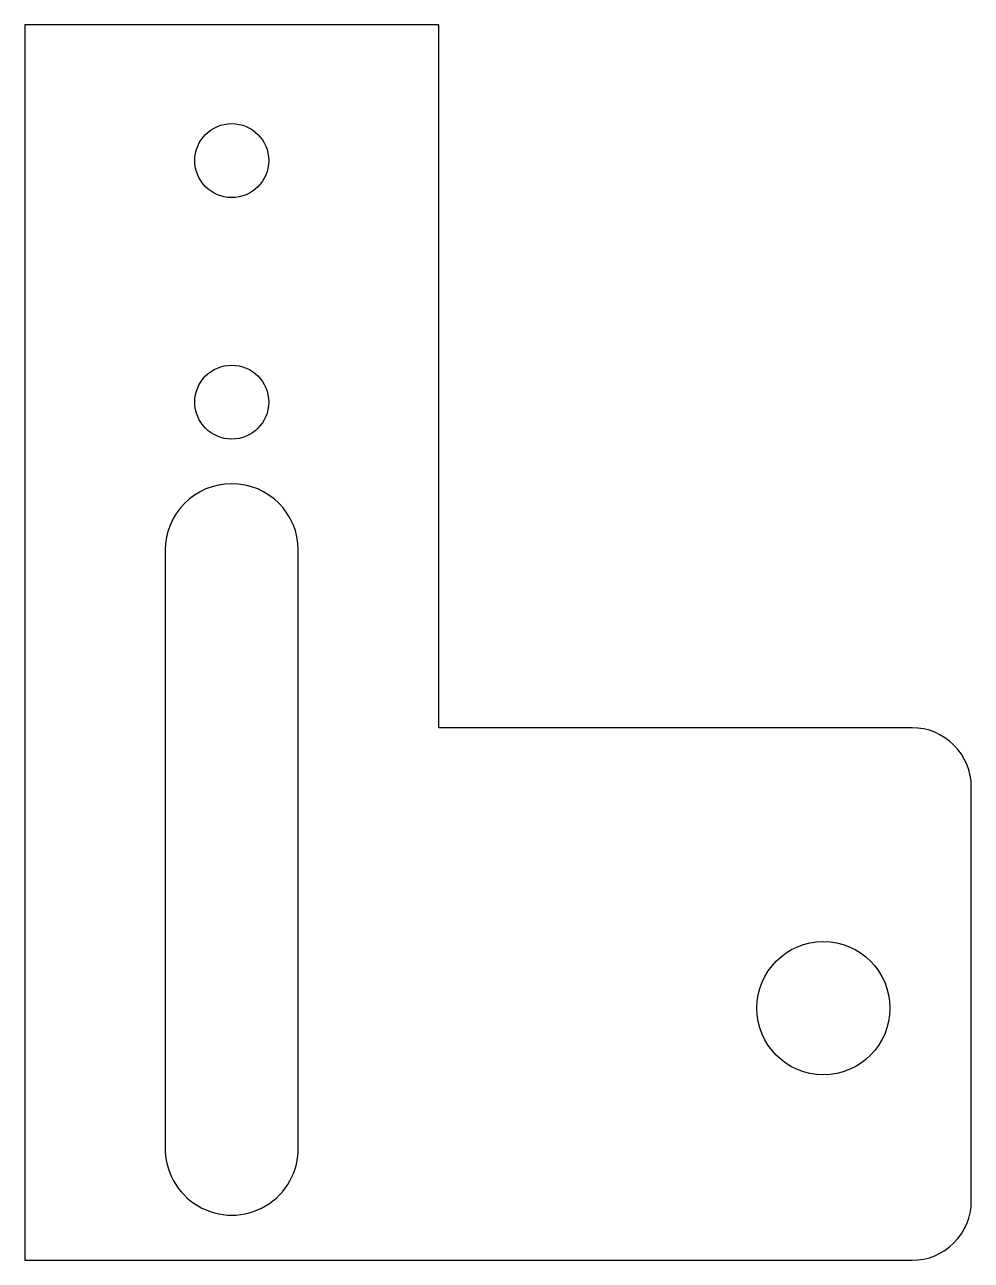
# Model space of a CAD drawing. Header units: millimetres. Extents: x -3.7 to 28.3, y -267 to -225.2.
import ezdxf

# ---------------------------------------------------------------- set-up
doc = ezdxf.new("R2010")
doc.units = ezdxf.units.MM

msp = doc.modelspace()

# ---------------------------------------------------------------- linework, layer by layer
for points in [[(10.3, -225.242), (-3.7, -225.242), (-3.7, -267.007), (26.3, -267.007, 0.414214), (28.3, -265.007), (28.3, -251.007, 0.414214), (26.3, -249.007), (10.3, -249.007)], [(1.051, -243.007), (1.051, -263.174, 1.025994), (5.55, -263.174), (5.55, -243.007, 1)]]:
    msp.add_lwpolyline(points, format="xyb", close=True)
for centre, radius in [((3.3, -229.836), 1.25), ((3.3, -238), 1.25), ((23.3, -258.484), 2.25)]:
    msp.add_circle(centre, radius)

doc.saveas('drawing.dxf')
